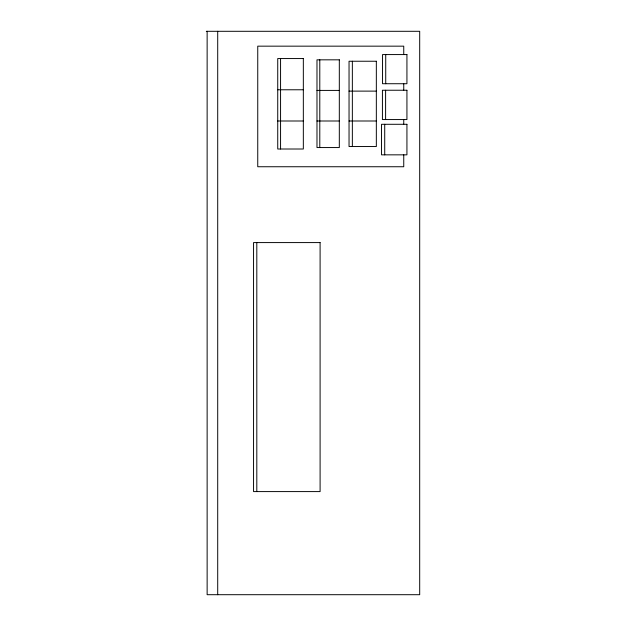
<?xml version="1.0" encoding="UTF-8"?>
<svg xmlns="http://www.w3.org/2000/svg" width="626" height="626" viewBox="0 0 626 626"><rect width="100%" height="100%" fill="white"/><g stroke="black" fill="none" stroke-linecap="round" stroke-linejoin="round"><path stroke-width="0.94" d="M206.306 31.3L419.694 31.3L419.694 594.7L207.136 594.7L207.136 31.3M277.733 89.776L303.336 89.776M316.983 90.41L339.315 90.41M349.042 91.114L376.336 91.114M277.733 120.998L303.336 120.998M316.983 120.998L339.315 120.998M349.042 120.998L376.336 120.998M403.747 54.572L403.747 46.16L257.748 46.16L257.748 166.743L403.747 166.743L403.747 154.841M403.747 83.727L403.747 90.238M403.747 119.558L403.747 124.292M385.726 54.572L385.726 83.727M385.608 90.238L385.608 119.558M384.716 124.292L384.716 154.841M352.352 61.238L352.352 146.539M319.792 59.83L319.792 147.556M280.565 58.554L280.565 149.011M256.809 242.583L256.809 491.59M217.707 31.3L217.707 594.7M406.931 54.572L382.541 54.572L382.541 83.727L406.931 83.727L406.931 54.572M303.336 58.554L277.733 58.554L277.733 149.011L303.336 149.011L303.336 58.554M339.315 59.83L316.983 59.83L316.983 147.556L339.315 147.556L339.315 59.83M376.336 61.238L349.042 61.238L349.042 146.539L376.336 146.539L376.336 61.238M406.931 90.238L382.423 90.238L382.423 119.558L406.931 119.558L406.931 90.238M406.931 124.292L381.531 124.292L381.531 154.841L406.931 154.841L406.931 124.292M320.097 242.583L253.553 242.583L253.553 491.59L320.097 491.59L320.097 242.583"/></g></svg>
